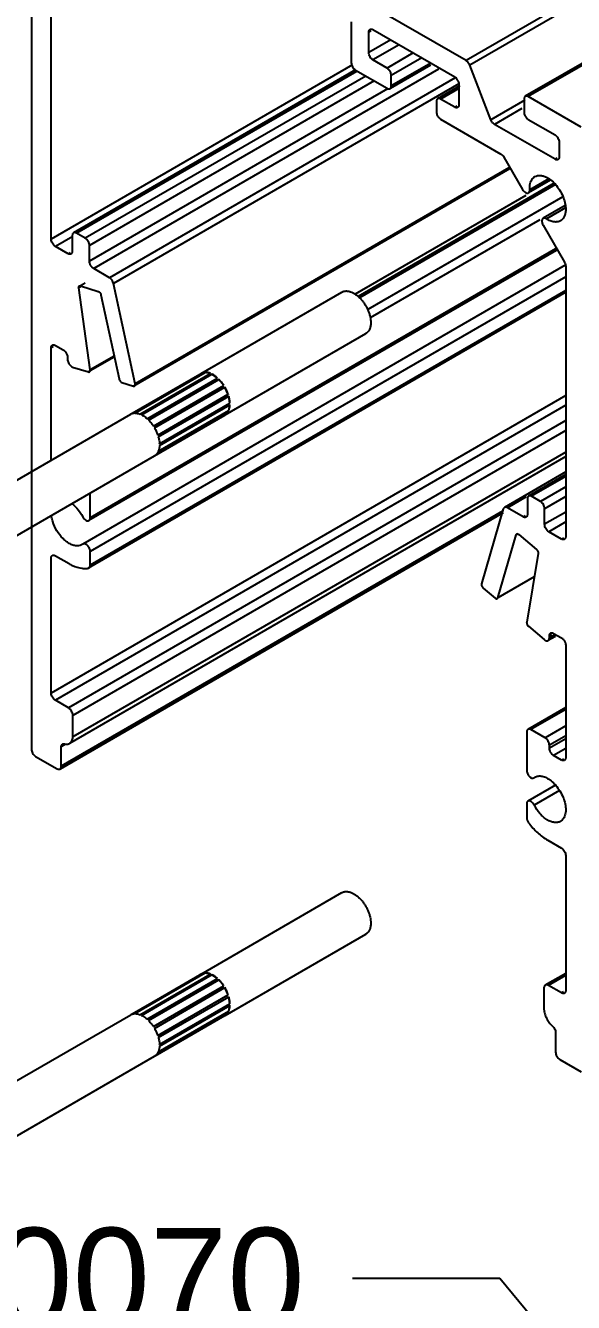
# Model space of a CAD drawing. Extents: x 0 to 12.5, y -13.7 to 0.
# Drawn here: x 5.945 to 7.321, y -8.799 to -5.598 of the extents above; entities that cross this region are included whole.
import ezdxf
from ezdxf import colors
from ezdxf.entities.mleader import LeaderData, LeaderLine
from ezdxf.math import Vec2, Vec3

# ---------------------------------------------------------------- set-up
doc = ezdxf.new("R2010")
doc.units = 0
doc.header["$LTSCALE"] = 0.5
doc.header["$MEASUREMENT"] = 0
for name, color, linetype in [('FAB DWG', 221, 'CONTINUOUS'), ('Hardware', 242, 'CONTINUOUS'), ('Housing', 150, 'CONTINUOUS')]:
    doc.layers.add(name, color=color, linetype=linetype)
doc.styles.add('LSAD_Standard', font='arial.ttf')

msp = doc.modelspace()

# ---------------------------------------------------------------- linework, layer by layer
at = {"layer": 'Hardware', "transparency": 16777216}
for p, q in [((6.3863, -6.47), (6.7398, -6.2659)), ((6.4463, -6.5739), (6.7998, -6.3698)), ((6.2131, -6.5705), (6.383, -6.4723)), ((6.3831, -6.4725), (6.2136, -6.5703)), ((6.2167, -6.5695), (6.3935, -6.4675)), ((6.2198, -6.5693), (6.3966, -6.4672)), ((6.3966, -6.4674), (6.2201, -6.5693)), ((6.2333, -6.572), (6.4101, -6.4699)), ((6.2368, -6.5736), (6.4136, -6.4715)), ((6.4136, -6.4717), (6.2368, -6.5737)), ((6.2509, -6.5834), (6.4277, -6.4814)), ((6.431, -6.4847), (6.2542, -6.5867)), ((6.2543, -6.5867), (6.4311, -6.4846)), ((6.3863, -6.47), (6.383, -6.4723)), ((6.383, -6.4723), (6.3831, -6.4725)), ((6.392, -6.4684), (6.3831, -6.4725)), ((6.3966, -6.4672), (6.3966, -6.4674)), ((6.4101, -6.4701), (6.3966, -6.4674)), ((6.4136, -6.4715), (6.4136, -6.4717)), ((6.4277, -6.4815), (6.4136, -6.4717)), ((6.4311, -6.4846), (6.431, -6.4847)), ((6.4433, -6.4999), (6.431, -6.4847)), ((6.2665, -6.6019), (6.4433, -6.4998)), ((6.2692, -6.6062), (6.446, -6.5041)), ((6.2774, -6.6242), (6.4542, -6.5222)), ((6.2775, -6.6242), (6.4543, -6.5221)), ((6.2789, -6.6288), (6.4557, -6.5267)), ((6.4542, -6.5222), (6.4459, -6.5041)), ((6.4543, -6.5221), (6.4542, -6.5222)), ((6.4585, -6.5444), (6.4556, -6.5267)), ((6.2789, -6.6648), (6.4557, -6.5628)), ((6.279, -6.6647), (6.4556, -6.5627)), ((6.2818, -6.6464), (6.4585, -6.5444)), ((6.2819, -6.6465), (6.4587, -6.5444)), ((6.2819, -6.6506), (6.4587, -6.5485)), ((6.4556, -6.5627), (6.4585, -6.5484)), ((6.4557, -6.5628), (6.4556, -6.5627)), ((6.4587, -6.5444), (6.4585, -6.5444)), ((5.6791, -6.8783), (6.2095, -6.5721)), ((6.2131, -6.5705), (6.2167, -6.5695)), ((6.2289, -6.5705), (6.2333, -6.572)), ((6.2692, -6.6762), (6.446, -6.5741)), ((6.271, -6.6749), (6.4459, -6.574)), ((6.2775, -6.6678), (6.4543, -6.5657)), ((6.4459, -6.574), (6.4538, -6.566)), ((6.446, -6.5741), (6.4459, -6.574)), ((6.446, -6.5741), (6.4463, -6.5739)), ((5.7391, -6.9822), (6.2695, -6.676)), ((6.3863, -7.9756), (6.7398, -7.7715)), ((6.4463, -8.0795), (6.7998, -7.8754)), ((6.2131, -8.0761), (6.383, -7.9779)), ((6.3831, -7.9781), (6.2136, -8.0759)), ((6.2167, -8.0751), (6.3935, -7.9731)), ((6.2198, -8.0749), (6.3966, -7.9728)), ((6.3966, -7.973), (6.2201, -8.0749)), ((6.2333, -8.0776), (6.4101, -7.9755)), ((6.2368, -8.0792), (6.4136, -7.9771)), ((6.4136, -7.9773), (6.2368, -8.0793)), ((6.2509, -8.089), (6.4277, -7.987)), ((6.431, -7.9903), (6.2542, -8.0923)), ((6.2543, -8.0923), (6.4311, -7.9902)), ((6.3863, -7.9756), (6.383, -7.9779)), ((6.383, -7.9779), (6.3831, -7.9781)), ((6.392, -7.974), (6.3831, -7.9781)), ((6.3966, -7.9728), (6.3966, -7.973)), ((6.4101, -7.9757), (6.3966, -7.973)), ((6.4136, -7.9771), (6.4136, -7.9773)), ((6.4277, -7.9871), (6.4136, -7.9773)), ((6.4311, -7.9902), (6.431, -7.9903)), ((6.4433, -8.0055), (6.431, -7.9903)), ((6.2665, -8.1075), (6.4433, -8.0054)), ((6.2692, -8.1118), (6.446, -8.0097)), ((6.2774, -8.1298), (6.4542, -8.0277)), ((6.2775, -8.1298), (6.4543, -8.0277)), ((6.2789, -8.1344), (6.4557, -8.0323)), ((6.4542, -8.0277), (6.4459, -8.0097)), ((6.4543, -8.0277), (6.4542, -8.0277)), ((6.4585, -8.05), (6.4556, -8.0323)), ((6.2818, -8.152), (6.4585, -8.05)), ((6.2819, -8.1521), (6.4587, -8.05)), ((6.2819, -8.1562), (6.4587, -8.0541)), ((6.4556, -8.0683), (6.4585, -8.054)), ((6.4587, -8.05), (6.4585, -8.05)), ((5.6791, -8.3839), (6.2095, -8.0777)), ((6.2131, -8.0761), (6.2167, -8.0751)), ((6.2289, -8.0761), (6.2333, -8.0776)), ((6.2692, -8.1818), (6.446, -8.0797)), ((6.271, -8.1805), (6.4459, -8.0796)), ((6.2775, -8.1734), (6.4543, -8.0713)), ((6.2789, -8.1704), (6.4557, -8.0684)), ((6.279, -8.1703), (6.4556, -8.0683)), ((6.4459, -8.0796), (6.4538, -8.0716)), ((6.446, -8.0797), (6.4459, -8.0796)), ((6.446, -8.0797), (6.4463, -8.0795)), ((6.4557, -8.0684), (6.4556, -8.0683)), ((5.7391, -8.4878), (6.2695, -8.1816))]:
    msp.add_line(p, q, dxfattribs=at)
for centre, radius, start, end in [((6.2196, -6.5896), 0.0202, 108.8453, 119.9747), ((6.2008, -6.639), 0.0748, 47.9648, 52.2996), ((6.1815, -6.6573), 0.1015, 33.1159, 36.6394), ((6.1885, -6.6549), 0.0942, 19.0095, 19.7312), ((6.2208, -6.6486), 0.0611, 2.0446, 2.9828), ((6.2593, -6.6585), 0.0203, 300.0366, 309.9956), ((6.2507, -6.6528), 0.0307, 336.8664, 338.2681), ((6.2196, -8.0952), 0.0202, 108.8453, 119.9747), ((6.2008, -8.1446), 0.0748, 47.9648, 52.2996), ((6.1815, -8.1629), 0.1015, 33.1159, 36.6394), ((6.1885, -8.1605), 0.0942, 19.0095, 19.7312), ((6.2208, -8.1542), 0.0611, 2.0446, 2.9828), ((6.2593, -8.1641), 0.0203, 300.0366, 309.9956), ((6.2507, -8.1584), 0.0307, 336.8664, 338.2681)]:
    msp.add_arc(centre, radius, start, end, dxfattribs=at)
for points, knots in [([(6.7398, -6.2659), (6.7406, -6.2655), (6.7421, -6.2647), (6.7446, -6.2638), (6.7472, -6.2633), (6.7499, -6.263), (6.7527, -6.2631), (6.7556, -6.2634), (6.7586, -6.2641), (6.7627, -6.2653), (6.768, -6.2677), (6.7742, -6.2715), (6.7803, -6.2763), (6.7862, -6.2819), (6.7918, -6.2884), (6.7969, -6.2955), (6.8014, -6.303), (6.8052, -6.3109), (6.8083, -6.3189), (6.8105, -6.3269), (6.8119, -6.3347), (6.8123, -6.3398), (6.8123, -6.3423)], [0, 0, 0, 0, 0.02133, 0.042888, 0.064891, 0.087534, 0.110981, 0.135365, 0.160785, 0.187308, 0.24374, 0.304681, 0.369761, 0.438351, 0.50963, 0.582646, 0.656369, 0.729738, 0.801707, 0.871292, 0.937623, 1, 1, 1, 1]), ([(6.8123, -6.3423), (6.8123, -6.3439), (6.8121, -6.3469), (6.8115, -6.3514), (6.8105, -6.3555), (6.8091, -6.3592), (6.8074, -6.3625), (6.8052, -6.3655), (6.8027, -6.3679), (6.8008, -6.3692), (6.7998, -6.3698)], [0, 0, 0, 0, 0.148585, 0.289507, 0.422721, 0.548641, 0.668, 0.781938, 0.891987, 1, 1, 1, 1]), ([(6.3935, -6.4675), (6.3922, -6.4677), (6.3903, -6.4681), (6.388, -6.4691), (6.3868, -6.4697), (6.3863, -6.47)], [0, 0, 0, 0, 0.505525, 0.753504, 1, 1, 1, 1]), ([(6.4101, -6.4699), (6.4089, -6.4695), (6.4066, -6.4686), (6.4032, -6.4678), (6.3999, -6.4673), (6.3977, -6.4672), (6.3966, -6.4672)], [0, 0, 0, 0, 0.268117, 0.52366, 0.767253, 1, 1, 1, 1]), ([(6.4277, -6.4814), (6.4265, -6.4804), (6.4243, -6.4784), (6.4208, -6.4758), (6.4172, -6.4735), (6.4148, -6.4722), (6.4136, -6.4715)], [0, 0, 0, 0, 0.263479, 0.518469, 0.764174, 1, 1, 1, 1]), ([(6.4433, -6.4998), (6.4415, -6.4971), (6.4377, -6.4918), (6.4333, -6.4869), (6.4311, -6.4846)], [0, 0, 0, 0, 0.507302, 1, 1, 1, 1]), ([(6.4543, -6.5221), (6.4532, -6.519), (6.4507, -6.5129), (6.4476, -6.507), (6.446, -6.5041)], [0, 0, 0, 0, 0.495617, 1, 1, 1, 1]), ([(6.4587, -6.5444), (6.4586, -6.543), (6.4584, -6.5401), (6.4576, -6.5341), (6.4566, -6.5297), (6.4557, -6.5267)], [0, 0, 0, 0, 0.237755, 0.484261, 1, 1, 1, 1]), ([(6.4557, -6.5628), (6.4566, -6.5606), (6.4577, -6.5572), (6.4584, -6.5524), (6.4586, -6.5498), (6.4587, -6.5485)], [0, 0, 0, 0, 0.475926, 0.731918, 1, 1, 1, 1]), ([(6.2198, -6.5693), (6.2213, -6.5692), (6.2244, -6.5694), (6.2274, -6.5701), (6.2289, -6.5705)], [0, 0, 0, 0, 0.484047, 1, 1, 1, 1]), ([(6.2368, -6.5736), (6.2385, -6.5745), (6.2418, -6.5764), (6.245, -6.5786), (6.2465, -6.5798)], [0, 0, 0, 0, 0.48643, 1, 1, 1, 1]), ([(6.2543, -6.5867), (6.2558, -6.5882), (6.2588, -6.5915), (6.2616, -6.595), (6.263, -6.5968)], [0, 0, 0, 0, 0.493981, 1, 1, 1, 1]), ([(6.4463, -6.5739), (6.4471, -6.5735), (6.4487, -6.5724), (6.4508, -6.5705), (6.4527, -6.5682), (6.4538, -6.5666), (6.4543, -6.5657)], [0, 0, 0, 0, 0.242431, 0.488008, 0.739683, 1, 1, 1, 1]), ([(6.2692, -6.6062), (6.2708, -6.6089), (6.2737, -6.6144), (6.276, -6.6202), (6.2771, -6.6231)], [0, 0, 0, 0, 0.503838, 1, 1, 1, 1]), ([(6.2789, -6.6288), (6.2797, -6.6316), (6.281, -6.6371), (6.2817, -6.6427), (6.2818, -6.6455)], [0, 0, 0, 0, 0.514673, 1, 1, 1, 1]), ([(6.2819, -6.6506), (6.2818, -6.6518), (6.2817, -6.6542), (6.281, -6.6588), (6.28, -6.6621), (6.2792, -6.6642)], [0, 0, 0, 0, 0.266998, 0.522659, 1, 1, 1, 1]), ([(6.2775, -6.6678), (6.2768, -6.669), (6.2753, -6.6712), (6.2734, -6.6731), (6.2724, -6.674)], [0, 0, 0, 0, 0.51051, 1, 1, 1, 1]), ([(6.7398, -7.7715), (6.7406, -7.7711), (6.7421, -7.7703), (6.7446, -7.7694), (6.7472, -7.7689), (6.7499, -7.7686), (6.7527, -7.7687), (6.7556, -7.769), (6.7586, -7.7697), (6.7627, -7.7709), (6.768, -7.7733), (6.7742, -7.7771), (6.7803, -7.7819), (6.7862, -7.7875), (6.7918, -7.794), (6.7969, -7.8011), (6.8014, -7.8086), (6.8052, -7.8165), (6.8083, -7.8245), (6.8105, -7.8325), (6.8119, -7.8403), (6.8123, -7.8454), (6.8123, -7.8479)], [0, 0, 0, 0, 0.02133, 0.042888, 0.064891, 0.087534, 0.110981, 0.135365, 0.160785, 0.187308, 0.24374, 0.304681, 0.369761, 0.438351, 0.50963, 0.582646, 0.656369, 0.729738, 0.801707, 0.871292, 0.937623, 1, 1, 1, 1]), ([(6.8123, -7.8479), (6.8123, -7.8495), (6.8121, -7.8525), (6.8115, -7.857), (6.8105, -7.8611), (6.8091, -7.8648), (6.8074, -7.8681), (6.8052, -7.8711), (6.8027, -7.8735), (6.8008, -7.8748), (6.7998, -7.8754)], [0, 0, 0, 0, 0.148585, 0.289507, 0.422721, 0.548641, 0.668, 0.781938, 0.891987, 1, 1, 1, 1]), ([(6.3935, -7.9731), (6.3922, -7.9733), (6.3903, -7.9737), (6.388, -7.9747), (6.3868, -7.9753), (6.3863, -7.9756)], [0, 0, 0, 0, 0.505525, 0.753504, 1, 1, 1, 1]), ([(6.4101, -7.9755), (6.4089, -7.9751), (6.4066, -7.9742), (6.4032, -7.9734), (6.3999, -7.9729), (6.3977, -7.9728), (6.3966, -7.9728)], [0, 0, 0, 0, 0.268117, 0.52366, 0.767253, 1, 1, 1, 1]), ([(6.4277, -7.987), (6.4265, -7.986), (6.4243, -7.984), (6.4208, -7.9814), (6.4172, -7.9791), (6.4148, -7.9777), (6.4136, -7.9771)], [0, 0, 0, 0, 0.263479, 0.518469, 0.764174, 1, 1, 1, 1]), ([(6.4433, -8.0054), (6.4415, -8.0027), (6.4377, -7.9974), (6.4333, -7.9925), (6.4311, -7.9902)], [0, 0, 0, 0, 0.507302, 1, 1, 1, 1]), ([(6.4543, -8.0277), (6.4532, -8.0246), (6.4507, -8.0185), (6.4476, -8.0126), (6.446, -8.0097)], [0, 0, 0, 0, 0.495617, 1, 1, 1, 1]), ([(6.4587, -8.05), (6.4586, -8.0486), (6.4584, -8.0457), (6.4576, -8.0397), (6.4566, -8.0353), (6.4557, -8.0323)], [0, 0, 0, 0, 0.237755, 0.484261, 1, 1, 1, 1]), ([(6.4557, -8.0684), (6.4566, -8.0662), (6.4577, -8.0628), (6.4584, -8.058), (6.4586, -8.0554), (6.4587, -8.0541)], [0, 0, 0, 0, 0.475926, 0.731918, 1, 1, 1, 1]), ([(6.2198, -8.0749), (6.2213, -8.0748), (6.2244, -8.075), (6.2274, -8.0757), (6.2289, -8.0761)], [0, 0, 0, 0, 0.484047, 1, 1, 1, 1]), ([(6.2368, -8.0792), (6.2385, -8.08), (6.2418, -8.082), (6.245, -8.0842), (6.2465, -8.0854)], [0, 0, 0, 0, 0.48643, 1, 1, 1, 1]), ([(6.2543, -8.0923), (6.2558, -8.0938), (6.2588, -8.0971), (6.2616, -8.1006), (6.263, -8.1024)], [0, 0, 0, 0, 0.493981, 1, 1, 1, 1]), ([(6.4463, -8.0795), (6.4471, -8.0791), (6.4487, -8.078), (6.4508, -8.0761), (6.4527, -8.0738), (6.4538, -8.0722), (6.4543, -8.0713)], [0, 0, 0, 0, 0.242431, 0.488008, 0.739683, 1, 1, 1, 1]), ([(6.2692, -8.1118), (6.2708, -8.1145), (6.2737, -8.12), (6.276, -8.1258), (6.2771, -8.1287)], [0, 0, 0, 0, 0.503838, 1, 1, 1, 1]), ([(6.2789, -8.1344), (6.2797, -8.1372), (6.281, -8.1427), (6.2817, -8.1483), (6.2818, -8.1511)], [0, 0, 0, 0, 0.514673, 1, 1, 1, 1]), ([(6.2819, -8.1562), (6.2818, -8.1574), (6.2817, -8.1598), (6.281, -8.1644), (6.28, -8.1677), (6.2792, -8.1698)], [0, 0, 0, 0, 0.266998, 0.522659, 1, 1, 1, 1]), ([(6.2775, -8.1734), (6.2768, -8.1746), (6.2753, -8.1768), (6.2734, -8.1787), (6.2724, -8.1796)], [0, 0, 0, 0, 0.51051, 1, 1, 1, 1])]:
    msp.add_open_spline(points, degree=3, knots=knots, dxfattribs=at)
at = {"layer": 'Housing', "linetype": 'Continuous', "lineweight": 25, "transparency": 16777216}
for p, q in [((8.834, -4.6565), (7.0515, -5.6856)), ((8.8361, -4.672), (7.0606, -5.6971)), ((8.8515, -4.8216), (7.2001, -5.775)), ((8.8519, -4.8264), (7.2076, -5.7758)), ((5.9603, -5.0679), (5.9603, -7.4114)), ((6.0098, -6.133), (6.0098, -5.4556)), ((7.0515, -5.6856), (6.6764, -5.4691)), ((6.7634, -5.5887), (6.7634, -5.6908)), ((6.8125, -5.611), (6.8072, -5.614)), ((6.8072, -5.6655), (6.8072, -5.614)), ((6.8624, -5.6336), (6.8072, -5.6655)), ((6.8178, -5.6079), (7.0229, -5.7263)), ((6.8836, -5.6459), (6.8178, -5.6838)), ((6.9189, -5.6663), (6.8532, -5.7043)), ((6.7664, -5.6961), (6.0098, -6.133)), ((6.8532, -5.7043), (6.8178, -5.6838)), ((6.9621, -5.697), (6.8607, -5.7556)), ((6.9401, -5.6785), (6.8638, -5.7226)), ((6.9628, -5.6916), (6.8638, -5.7488)), ((7.1137, -5.8339), (7.0606, -5.6971)), ((6.7738, -5.7089), (6.066, -6.1175)), ((6.776, -5.7127), (6.0735, -6.1183)), ((6.7999, -5.7241), (6.0954, -6.1309)), ((6.9821, -5.7071), (6.1166, -6.2068)), ((7.0242, -5.7286), (6.1562, -6.2297)), ((6.774, -5.7092), (6.8532, -5.7549)), ((6.8638, -5.7488), (6.8638, -5.7226)), ((6.8211, -5.7364), (6.106, -6.1493)), ((6.8541, -5.7565), (6.106, -6.1885)), ((7.0331, -5.7441), (6.1664, -6.2445)), ((7.0359, -5.7488), (6.98, -5.7811)), ((7.0335, -5.7553), (6.9875, -5.7818)), ((7.0335, -5.7447), (7.0335, -5.7961)), ((6.9769, -5.788), (6.9769, -5.8141)), ((7.0229, -5.8022), (6.9875, -5.7818)), ((7.1987, -5.7848), (7.1137, -5.8339)), ((7.197, -5.7819), (7.197, -5.8146)), ((7.3405, -5.8525), (7.2076, -5.7758)), ((7.0282, -5.7992), (7.0229, -5.8022)), ((7.1918, -5.8055), (7.1229, -5.8453)), ((6.9875, -5.8325), (7.1391, -5.92)), ((7.2748, -5.933), (7.1229, -5.8453)), ((7.2076, -5.8329), (7.2748, -5.8717)), ((7.2854, -5.8901), (7.2854, -5.9268)), ((7.1588, -5.9541), (6.2209, -6.4955)), ((7.1466, -5.9279), (7.1931, -6.0085)), ((7.2801, -5.9299), (7.2748, -5.933)), ((7.1602, -5.9566), (6.2168, -6.5013)), ((7.2637, -5.9851), (7.2081, -6.0171)), ((7.2591, -5.9817), (7.2112, -6.0094)), ((7.2727, -5.993), (6.7809, -6.2769)), ((7.2756, -5.9963), (6.7842, -6.2801)), ((7.2018, -6.0235), (6.7732, -6.271)), ((7.2946, -6.0267), (6.8045, -6.3097)), ((7.3004, -6.0488), (7.2449, -6.0808)), ((7.2996, -6.0413), (7.301, -6.049)), ((7.3011, -6.0544), (7.2532, -6.082)), ((7.237, -6.0845), (6.8111, -6.3304)), ((7.2449, -6.0982), (7.2985, -6.191)), ((6.0639, -6.1262), (6.0204, -6.1513)), ((6.0629, -6.1244), (6.0629, -6.1636)), ((6.0954, -6.1309), (6.0735, -6.1183)), ((6.0522, -6.1697), (6.0204, -6.1513)), ((6.0575, -6.1666), (6.0522, -6.1697)), ((7.2784, -6.1613), (6.1048, -6.8389)), ((6.106, -6.1885), (6.106, -6.1493)), ((7.2762, -6.1575), (6.1079, -6.832)), ((7.3001, -6.1987), (6.0893, -6.8978)), ((6.1562, -6.2297), (6.1166, -6.2068)), ((7.3016, -6.2015), (7.3016, -6.8788)), ((7.3016, -6.2274), (6.1079, -6.9166)), ((6.0844, -6.2522), (6.079, -6.2553)), ((6.1078, -6.4611), (6.079, -6.2553)), ((6.0949, -6.2436), (6.0833, -6.2503)), ((6.0833, -6.2503), (6.1278, -6.2641)), ((7.3016, -6.2662), (6.103, -6.9582)), ((7.3016, -6.2615), (6.1079, -6.9507)), ((6.1346, -6.2726), (6.1804, -6.4836)), ((6.2209, -6.4955), (6.1664, -6.2445)), ((6.0151, -6.4025), (6.0098, -6.4055)), ((6.0204, -6.3994), (6.0402, -6.4108)), ((6.0098, -6.6872), (6.0098, -6.4055)), ((6.0509, -6.4292), (6.0509, -6.4343)), ((6.1684, -6.4286), (6.1035, -6.4661)), ((6.168, -6.4264), (6.1078, -6.4611)), ((6.0638, -6.4538), (6.1035, -6.4661)), ((6.1871, -6.4921), (6.2168, -6.5013)), ((7.3016, -6.5251), (6.0098, -7.271)), ((7.3016, -6.5496), (6.0204, -7.2893)), ((7.3016, -6.5874), (6.0531, -7.3082)), ((7.3016, -6.6127), (6.0644, -7.327)), ((7.3016, -6.6784), (6.0561, -7.3975)), ((7.3016, -6.6668), (6.0644, -7.3811)), ((7.3016, -6.7169), (7.1477, -6.8057)), ((7.3016, -6.7234), (7.2086, -6.7772)), ((7.3016, -6.7285), (7.2161, -6.7779)), ((7.3016, -6.7538), (7.238, -6.7906)), ((6.1079, -6.832), (6.1079, -6.7693)), ((7.2026, -6.7791), (7.1552, -6.8065)), ((7.2055, -6.784), (7.2055, -6.8232)), ((7.238, -6.7906), (7.2161, -6.7779)), ((7.3016, -6.7783), (7.2486, -6.8089)), ((7.1428, -6.8153), (6.0353, -7.4547)), ((7.145, -6.8095), (7.0905, -6.9975)), ((7.1948, -6.8294), (7.1552, -6.8065)), ((7.2486, -6.8481), (7.2486, -6.8089)), ((7.3016, -6.8175), (7.2486, -6.8481)), ((7.145, -6.8191), (6.0322, -7.4616)), ((7.2001, -6.8263), (7.1948, -6.8294)), ((7.3016, -6.842), (7.2592, -6.8665)), ((7.131, -7.0325), (7.1769, -6.8743)), ((7.1822, -6.8713), (7.1769, -6.8743)), ((7.1836, -6.8737), (7.2282, -6.9113)), ((7.291, -6.8849), (7.2592, -6.8665)), ((7.2963, -6.8818), (7.291, -6.8849)), ((6.0098, -7.271), (6.0098, -6.9328)), ((6.0204, -6.9267), (6.0551, -6.9467)), ((6.1079, -6.9507), (6.1079, -6.9166)), ((7.2325, -6.9213), (7.2036, -7.0937)), ((7.0947, -7.0081), (7.1243, -7.0332)), ((7.2227, -6.9795), (7.131, -7.0325)), ((7.2079, -7.1037), (7.2476, -7.1372)), ((7.2756, -7.1291), (7.2575, -7.1396)), ((7.2659, -7.1246), (7.2606, -7.1276)), ((7.2734, -7.1253), (7.2606, -7.1327)), ((7.2606, -7.1327), (7.2606, -7.1276)), ((7.2712, -7.1215), (7.291, -7.133)), ((7.3016, -7.1513), (7.3016, -7.433)), ((6.0531, -7.3082), (6.0204, -7.2893)), ((6.0644, -7.3811), (6.0644, -7.327)), ((7.3016, -7.3073), (7.2067, -7.3621)), ((7.3016, -7.3123), (7.2142, -7.3628)), ((7.25, -7.3835), (7.2142, -7.3628)), ((7.3016, -7.3537), (7.25, -7.3835)), ((7.2036, -7.369), (7.2036, -7.4646)), ((7.3016, -7.3782), (7.2606, -7.4019)), ((7.3016, -7.3856), (7.2606, -7.4093)), ((6.0443, -7.4007), (6.0353, -7.4059)), ((6.0353, -7.4547), (6.0353, -7.4059)), ((7.2606, -7.4093), (7.2606, -7.4019)), ((7.3016, -7.4101), (7.2712, -7.4277)), ((5.9709, -7.4298), (6.0247, -7.4608)), ((7.291, -7.4392), (7.2712, -7.4277)), ((7.2963, -7.4361), (7.291, -7.4392)), ((7.2763, -7.5021), (7.2067, -7.5423)), ((7.2858, -7.5151), (7.2222, -7.5519)), ((7.2036, -7.5492), (7.2036, -7.5833)), ((7.2564, -7.6402), (7.291, -7.6603)), ((7.3016, -7.6786), (7.3016, -8.0168)), ((7.3016, -7.9739), (7.2504, -8.0035)), ((7.3016, -7.979), (7.2583, -8.004)), ((7.247, -8.0097), (7.247, -8.0639)), ((7.291, -8.0229), (7.2583, -8.004)), ((7.2963, -8.0198), (7.291, -8.0229)), ((7.2762, -8.1223), (7.2762, -8.1711)), ((7.2868, -8.1895), (7.3405, -8.2205))]:
    msp.add_line(p, q, dxfattribs=at)
msp.add_arc((7.0084, -5.7469), 0.0253, 21.1865, 38.8138, dxfattribs=at)
for points, knots in [([(6.8072, -5.614), (6.8072, -5.6133), (6.8073, -5.6118), (6.8079, -5.6099), (6.8089, -5.6082), (6.8098, -5.6075), (6.8103, -5.6072)], [0, 0, 0, 0, 0.288116, 0.548222, 0.782233, 1, 1, 1, 1]), ([(6.8103, -5.6072), (6.8108, -5.6069), (6.8119, -5.6065), (6.8138, -5.6064), (6.8158, -5.6069), (6.8171, -5.6075), (6.8178, -5.6079)], [0, 0, 0, 0, 0.217768, 0.45178, 0.711885, 1, 1, 1, 1]), ([(6.8178, -5.6838), (6.8163, -5.683), (6.8135, -5.6806), (6.8101, -5.676), (6.8079, -5.6709), (6.8072, -5.6672), (6.8072, -5.6655)], [0, 0, 0, 0, 0.237019, 0.499999, 0.762979, 1, 1, 1, 1]), ([(6.7634, -5.6908), (6.7634, -5.6925), (6.764, -5.6962), (6.7663, -5.7014), (6.7696, -5.7059), (6.7725, -5.7083), (6.774, -5.7092)], [0, 0, 0, 0, 0.237021, 0.500001, 0.762981, 1, 1, 1, 1]), ([(7.0606, -5.6971), (7.0597, -5.6947), (7.0572, -5.6903), (7.0535, -5.6868), (7.0515, -5.6856)], [0, 0, 0, 0, 0.52278, 1, 1, 1, 1]), ([(6.8585, -5.709), (6.8581, -5.7085), (6.8565, -5.7067), (6.8547, -5.7051), (6.8532, -5.7043)], [0, 0, 0, 0, 0.266923, 1, 1, 1, 1]), ([(6.8638, -5.7226), (6.8638, -5.7215), (6.8635, -5.7191), (6.862, -5.7144), (6.8601, -5.711), (6.8585, -5.709)], [0, 0, 0, 0, 0.227663, 0.478233, 1, 1, 1, 1]), ([(7.0229, -5.7263), (7.0233, -5.7266), (7.0253, -5.7279), (7.027, -5.7296), (7.0282, -5.731)], [0, 0, 0, 0, 0.231066, 1, 1, 1, 1]), ([(6.8532, -5.7549), (6.8538, -5.7553), (6.8551, -5.7559), (6.8571, -5.7564), (6.859, -5.7563), (6.8602, -5.7559), (6.8607, -5.7556)], [0, 0, 0, 0, 0.288115, 0.54822, 0.782232, 1, 1, 1, 1]), ([(6.8607, -5.7556), (6.8612, -5.7553), (6.8621, -5.7546), (6.8631, -5.7529), (6.8636, -5.751), (6.8638, -5.7495), (6.8638, -5.7488)], [0, 0, 0, 0, 0.217767, 0.451778, 0.711884, 1, 1, 1, 1]), ([(7.0321, -5.7377), (7.0323, -5.7383), (7.0331, -5.7406), (7.0335, -5.7429), (7.0335, -5.7447)], [0, 0, 0, 0, 0.266922, 1, 1, 1, 1]), ([(6.98, -5.7811), (6.9795, -5.7814), (6.9786, -5.7822), (6.9776, -5.7838), (6.977, -5.7858), (6.9769, -5.7872), (6.9769, -5.788)], [0, 0, 0, 0, 0.217767, 0.451778, 0.711884, 1, 1, 1, 1]), ([(6.9875, -5.7818), (6.9869, -5.7815), (6.9856, -5.7808), (6.9835, -5.7803), (6.9816, -5.7804), (6.9805, -5.7808), (6.98, -5.7811)], [0, 0, 0, 0, 0.288115, 0.54822, 0.782232, 1, 1, 1, 1]), ([(7.2001, -5.775), (7.1996, -5.7753), (7.1986, -5.7761), (7.1977, -5.7777), (7.1971, -5.7797), (7.197, -5.7812), (7.197, -5.7819)], [0, 0, 0, 0, 0.217767, 0.451778, 0.711884, 1, 1, 1, 1]), ([(7.2076, -5.7758), (7.2069, -5.7754), (7.2056, -5.7748), (7.2036, -5.7743), (7.2017, -5.7743), (7.2006, -5.7748), (7.2001, -5.775)], [0, 0, 0, 0, 0.288115, 0.54822, 0.782232, 1, 1, 1, 1]), ([(6.9769, -5.8141), (6.9769, -5.8152), (6.9772, -5.8176), (6.9786, -5.8224), (6.9806, -5.8257), (6.9822, -5.8278)], [0, 0, 0, 0, 0.227663, 0.478233, 1, 1, 1, 1]), ([(7.0304, -5.803), (7.0299, -5.8033), (7.0287, -5.8037), (7.0268, -5.8037), (7.0248, -5.8032), (7.0235, -5.8026), (7.0229, -5.8022)], [0, 0, 0, 0, 0.217768, 0.45178, 0.711885, 1, 1, 1, 1]), ([(7.0335, -5.7961), (7.0335, -5.7969), (7.0334, -5.7983), (7.0328, -5.8003), (7.0318, -5.8019), (7.0309, -5.8027), (7.0304, -5.803)], [0, 0, 0, 0, 0.288116, 0.548222, 0.782233, 1, 1, 1, 1]), ([(7.197, -5.8146), (7.197, -5.8151), (7.1971, -5.8175), (7.1977, -5.8198), (7.1984, -5.8215)], [0, 0, 0, 0, 0.231066, 1, 1, 1, 1]), ([(7.1984, -5.8215), (7.1993, -5.8239), (7.2013, -5.8273), (7.2047, -5.8309), (7.2066, -5.8324), (7.2076, -5.8329)], [0, 0, 0, 0, 0.521768, 0.772338, 1, 1, 1, 1]), ([(6.9822, -5.8278), (6.9826, -5.8282), (6.9842, -5.83), (6.986, -5.8316), (6.9875, -5.8325)], [0, 0, 0, 0, 0.266923, 1, 1, 1, 1]), ([(7.1229, -5.8453), (7.1209, -5.8441), (7.1172, -5.8406), (7.1146, -5.8363), (7.1137, -5.8339)], [0, 0, 0, 0, 0.47722, 1, 1, 1, 1]), ([(7.2748, -5.8717), (7.2763, -5.8726), (7.2791, -5.875), (7.2824, -5.8795), (7.2847, -5.8847), (7.2854, -5.8884), (7.2854, -5.8901)], [0, 0, 0, 0, 0.237019, 0.499999, 0.762979, 1, 1, 1, 1]), ([(7.1391, -5.92), (7.1406, -5.9208), (7.1435, -5.9232), (7.1456, -5.9262), (7.1466, -5.9279)], [0, 0, 0, 0, 0.474433, 1, 1, 1, 1]), ([(7.2823, -5.9337), (7.2818, -5.934), (7.2806, -5.9344), (7.2787, -5.9344), (7.2767, -5.934), (7.2754, -5.9333), (7.2748, -5.933)], [0, 0, 0, 0, 0.217768, 0.45178, 0.711885, 1, 1, 1, 1]), ([(7.2854, -5.9268), (7.2854, -5.9276), (7.2852, -5.929), (7.2847, -5.931), (7.2837, -5.9326), (7.2827, -5.9334), (7.2823, -5.9337)], [0, 0, 0, 0, 0.288116, 0.548222, 0.782233, 1, 1, 1, 1]), ([(7.2112, -6.0094), (7.2111, -6.0066), (7.2111, -6.0012), (7.2126, -5.9915), (7.2156, -5.9848), (7.2184, -5.9814)], [0, 0, 0, 0, 0.284597, 0.546241, 1, 1, 1, 1]), ([(7.2184, -5.9814), (7.2188, -5.9809), (7.2206, -5.9789), (7.2227, -5.9773), (7.2244, -5.9763)], [0, 0, 0, 0, 0.255003, 1, 1, 1, 1]), ([(7.2244, -5.9763), (7.2264, -5.9752), (7.2311, -5.9734), (7.2389, -5.9731), (7.2472, -5.975), (7.2526, -5.9774), (7.2553, -5.9789)], [0, 0, 0, 0, 0.219084, 0.452828, 0.711591, 1, 1, 1, 1]), ([(7.2553, -5.9789), (7.256, -5.9793), (7.2589, -5.981), (7.2617, -5.9829), (7.2638, -5.9845)], [0, 0, 0, 0, 0.241848, 1, 1, 1, 1]), ([(7.2638, -5.9845), (7.2681, -5.9878), (7.2763, -5.9956), (7.2865, -6.0094), (7.2946, -6.0248), (7.2983, -6.0358), (7.2996, -6.0413)], [0, 0, 0, 0, 0.239089, 0.493827, 0.751779, 1, 1, 1, 1]), ([(7.1931, -6.0085), (7.1941, -6.0102), (7.1963, -6.0131), (7.1997, -6.016), (7.2026, -6.0174), (7.2046, -6.0179), (7.2065, -6.0178), (7.2076, -6.0174), (7.2081, -6.0171)], [0, 0, 0, 0, 0.306108, 0.582927, 0.703761, 0.811843, 0.909182, 1, 1, 1, 1]), ([(7.2081, -6.0171), (7.2087, -6.0168), (7.2097, -6.016), (7.2107, -6.0141), (7.2112, -6.0119), (7.2113, -6.0102), (7.2112, -6.0094)], [0, 0, 0, 0, 0.213864, 0.445863, 0.707574, 1, 1, 1, 1]), ([(7.301, -6.049), (7.3011, -6.0499), (7.3015, -6.0532), (7.3017, -6.0566), (7.3016, -6.0591)], [0, 0, 0, 0, 0.258122, 1, 1, 1, 1]), ([(7.2449, -6.0808), (7.2442, -6.0812), (7.243, -6.0825), (7.2419, -6.0851), (7.2417, -6.0882), (7.242, -6.0904), (7.2423, -6.0916)], [0, 0, 0, 0, 0.202572, 0.430629, 0.696522, 1, 1, 1, 1]), ([(7.2532, -6.082), (7.2525, -6.0816), (7.251, -6.0808), (7.2488, -6.0801), (7.2467, -6.0801), (7.2455, -6.0805), (7.2449, -6.0808)], [0, 0, 0, 0, 0.292425, 0.554136, 0.786136, 1, 1, 1, 1]), ([(7.2884, -6.0872), (7.2861, -6.0885), (7.2807, -6.0904), (7.2718, -6.0902), (7.2623, -6.0874), (7.2562, -6.0841), (7.2532, -6.082)], [0, 0, 0, 0, 0.21391, 0.445486, 0.706574, 1, 1, 1, 1]), ([(7.3016, -6.0591), (7.3015, -6.0622), (7.301, -6.0681), (7.2984, -6.0762), (7.2942, -6.0828), (7.2904, -6.086), (7.2884, -6.0872)], [0, 0, 0, 0, 0.28841, 0.547173, 0.780916, 1, 1, 1, 1]), ([(7.2423, -6.0916), (7.2424, -6.0922), (7.243, -6.0944), (7.244, -6.0966), (7.2449, -6.0982)], [0, 0, 0, 0, 0.242624, 1, 1, 1, 1]), ([(6.0204, -6.1513), (6.0189, -6.1505), (6.0161, -6.1481), (6.0127, -6.1435), (6.0105, -6.1384), (6.0098, -6.1347), (6.0098, -6.133)], [0, 0, 0, 0, 0.237019, 0.499999, 0.762979, 1, 1, 1, 1]), ([(6.066, -6.1175), (6.0655, -6.1178), (6.0645, -6.1186), (6.0636, -6.1202), (6.063, -6.1222), (6.0629, -6.1236), (6.0629, -6.1244)], [0, 0, 0, 0, 0.217767, 0.451778, 0.711884, 1, 1, 1, 1]), ([(6.0735, -6.1183), (6.0728, -6.1179), (6.0715, -6.1173), (6.0695, -6.1168), (6.0676, -6.1168), (6.0665, -6.1172), (6.066, -6.1175)], [0, 0, 0, 0, 0.288115, 0.54822, 0.782232, 1, 1, 1, 1]), ([(6.106, -6.1493), (6.106, -6.1475), (6.1053, -6.1439), (6.1031, -6.1387), (6.0997, -6.1342), (6.0969, -6.1318), (6.0954, -6.1309)], [0, 0, 0, 0, 0.237021, 0.500001, 0.762981, 1, 1, 1, 1]), ([(6.0597, -6.1704), (6.0592, -6.1707), (6.0581, -6.1711), (6.0562, -6.1712), (6.0542, -6.1707), (6.0529, -6.1701), (6.0522, -6.1697)], [0, 0, 0, 0, 0.217768, 0.45178, 0.711885, 1, 1, 1, 1]), ([(6.0629, -6.1636), (6.0629, -6.1643), (6.0627, -6.1658), (6.0621, -6.1678), (6.0612, -6.1694), (6.0602, -6.1702), (6.0597, -6.1704)], [0, 0, 0, 0, 0.288116, 0.548222, 0.782233, 1, 1, 1, 1]), ([(6.1074, -6.1954), (6.1072, -6.1948), (6.1064, -6.1926), (6.106, -6.1902), (6.106, -6.1885)], [0, 0, 0, 0, 0.266922, 1, 1, 1, 1]), ([(6.1166, -6.2068), (6.1156, -6.2063), (6.1137, -6.2048), (6.1103, -6.2012), (6.1083, -6.1978), (6.1074, -6.1954)], [0, 0, 0, 0, 0.227662, 0.478232, 1, 1, 1, 1]), ([(7.2985, -6.191), (7.2995, -6.1927), (7.301, -6.1961), (7.3016, -6.1997), (7.3016, -6.2015)], [0, 0, 0, 0, 0.525566, 1, 1, 1, 1]), ([(6.1664, -6.2445), (6.1661, -6.243), (6.1651, -6.24), (6.1628, -6.2358), (6.1598, -6.2323), (6.1574, -6.2304), (6.1562, -6.2297)], [0, 0, 0, 0, 0.252101, 0.514692, 0.76947, 1, 1, 1, 1]), ([(6.079, -6.2553), (6.0789, -6.2545), (6.0788, -6.253), (6.0795, -6.2513), (6.0805, -6.2504), (6.0816, -6.25), (6.0826, -6.2501), (6.0833, -6.2503)], [0, 0, 0, 0, 0.299804, 0.543142, 0.651754, 0.760225, 1, 1, 1, 1]), ([(6.1278, -6.2641), (6.1286, -6.2644), (6.1302, -6.2653), (6.1321, -6.2672), (6.1337, -6.2697), (6.1344, -6.2716), (6.1346, -6.2726)], [0, 0, 0, 0, 0.216168, 0.469218, 0.739102, 1, 1, 1, 1]), ([(6.0098, -6.4055), (6.0098, -6.4048), (6.0099, -6.4033), (6.0105, -6.4013), (6.0115, -6.3997), (6.0124, -6.3989), (6.0129, -6.3986)], [0, 0, 0, 0, 0.288116, 0.548222, 0.782233, 1, 1, 1, 1]), ([(6.0129, -6.3986), (6.0134, -6.3984), (6.0146, -6.3979), (6.0164, -6.3979), (6.0185, -6.3984), (6.0198, -6.399), (6.0204, -6.3994)], [0, 0, 0, 0, 0.217768, 0.45178, 0.711885, 1, 1, 1, 1]), ([(6.0402, -6.4108), (6.0412, -6.4114), (6.0431, -6.4128), (6.0465, -6.4165), (6.0485, -6.4198), (6.0494, -6.4223)], [0, 0, 0, 0, 0.227662, 0.478232, 1, 1, 1, 1]), ([(6.0494, -6.4223), (6.0497, -6.4229), (6.0504, -6.4251), (6.0509, -6.4275), (6.0509, -6.4292)], [0, 0, 0, 0, 0.266922, 1, 1, 1, 1]), ([(6.0509, -6.4343), (6.0509, -6.4358), (6.0513, -6.4389), (6.053, -6.4434), (6.0557, -6.4476), (6.0579, -6.45), (6.0591, -6.451)], [0, 0, 0, 0, 0.231532, 0.487913, 0.750314, 1, 1, 1, 1]), ([(6.0591, -6.451), (6.0595, -6.4514), (6.0609, -6.4525), (6.0626, -6.4534), (6.0638, -6.4538)], [0, 0, 0, 0, 0.271649, 1, 1, 1, 1]), ([(6.1035, -6.4661), (6.1042, -6.4663), (6.1052, -6.4664), (6.1063, -6.4659), (6.1073, -6.4651), (6.108, -6.4634), (6.108, -6.4619), (6.1078, -6.4611)], [0, 0, 0, 0, 0.239775, 0.348246, 0.456858, 0.700196, 1, 1, 1, 1]), ([(6.1804, -6.4836), (6.1806, -6.4846), (6.1813, -6.4864), (6.1828, -6.4889), (6.1848, -6.4909), (6.1863, -6.4918), (6.1871, -6.4921)], [0, 0, 0, 0, 0.260898, 0.530782, 0.783832, 1, 1, 1, 1]), ([(6.2168, -6.5013), (6.2174, -6.5015), (6.2185, -6.5016), (6.2197, -6.501), (6.2207, -6.5), (6.2213, -6.4981), (6.2211, -6.4964), (6.2209, -6.4955)], [0, 0, 0, 0, 0.23297, 0.338738, 0.446299, 0.693367, 1, 1, 1, 1]), ([(7.2086, -6.7772), (7.2081, -6.7775), (7.2071, -6.7782), (7.2062, -6.7799), (7.2056, -6.7818), (7.2055, -6.7833), (7.2055, -6.784)], [0, 0, 0, 0, 0.217767, 0.451778, 0.711884, 1, 1, 1, 1]), ([(7.2161, -6.7779), (7.2154, -6.7775), (7.2141, -6.7769), (7.2121, -6.7764), (7.2102, -6.7765), (7.2091, -6.7769), (7.2086, -6.7772)], [0, 0, 0, 0, 0.288115, 0.54822, 0.782232, 1, 1, 1, 1]), ([(6.0617, -6.796), (6.0631, -6.797), (6.0677, -6.8007), (6.078, -6.811), (6.0852, -6.8216), (6.0893, -6.8293)], [0.488388, 0.488388, 0.488388, 0.488388, 0.5507571, 0.6951495, 1, 1, 1, 1]), ([(7.1477, -6.8057), (7.1471, -6.8061), (7.1459, -6.8072), (7.1452, -6.8087), (7.145, -6.8095)], [0, 0, 0, 0, 0.474642, 1, 1, 1, 1]), ([(7.1552, -6.8065), (7.1546, -6.8061), (7.1533, -6.8055), (7.1512, -6.805), (7.1493, -6.805), (7.1482, -6.8055), (7.1477, -6.8057)], [0, 0, 0, 0, 0.288902, 0.548902, 0.782285, 1, 1, 1, 1]), ([(7.2486, -6.8089), (7.2486, -6.8072), (7.2479, -6.8035), (7.2457, -6.7984), (7.2423, -6.7938), (7.2395, -6.7914), (7.238, -6.7906)], [0, 0, 0, 0, 0.237021, 0.500001, 0.762981, 1, 1, 1, 1]), ([(6.0893, -6.8978), (6.0873, -6.8993), (6.0827, -6.9016), (6.0747, -6.9026), (6.066, -6.9012), (6.057, -6.8975), (6.048, -6.8917), (6.0361, -6.8812), (6.0234, -6.8647), (6.0146, -6.8456), (6.0112, -6.8322), (6.0105, -6.827), (6.0103, -6.8256)], [0, 0, 0, 0, 0.0452498, 0.092844, 0.1453993, 0.2043584, 0.2698407, 0.3410455, 0.4941291, 0.64867, 0.7215688, 0.7461879, 0.7461879, 0.7461879, 0.7461879]), ([(6.0893, -6.8293), (6.0902, -6.8311), (6.0924, -6.8343), (6.0959, -6.8375), (6.0989, -6.8391), (6.1011, -6.8396), (6.1031, -6.8396), (6.1043, -6.8392), (6.1048, -6.8389)], [0, 0, 0, 0, 0.304909, 0.583208, 0.704765, 0.813127, 0.910064, 1, 1, 1, 1]), ([(6.1048, -6.8389), (6.1053, -6.8386), (6.1062, -6.8378), (6.1072, -6.8362), (6.1078, -6.8342), (6.1079, -6.8328), (6.1079, -6.832)], [0, 0, 0, 0, 0.217768, 0.451501, 0.711564, 1, 1, 1, 1]), ([(7.2023, -6.8301), (7.2019, -6.8304), (7.2007, -6.8308), (7.1988, -6.8308), (7.1968, -6.8304), (7.1955, -6.8297), (7.1948, -6.8294)], [0, 0, 0, 0, 0.217768, 0.45178, 0.711885, 1, 1, 1, 1]), ([(7.2055, -6.8232), (7.2055, -6.824), (7.2053, -6.8254), (7.2047, -6.8274), (7.2038, -6.829), (7.2028, -6.8298), (7.2023, -6.8301)], [0, 0, 0, 0, 0.288116, 0.548222, 0.782233, 1, 1, 1, 1]), ([(7.2592, -6.8665), (7.2577, -6.8656), (7.2548, -6.8632), (7.2515, -6.8587), (7.2492, -6.8535), (7.2486, -6.8499), (7.2486, -6.8481)], [0, 0, 0, 0, 0.237019, 0.499999, 0.762979, 1, 1, 1, 1]), ([(7.1769, -6.8743), (7.1771, -6.8737), (7.1775, -6.8729), (7.1786, -6.8722), (7.1798, -6.8719), (7.1817, -6.8723), (7.183, -6.8731), (7.1836, -6.8737)], [0, 0, 0, 0, 0.231208, 0.337998, 0.447018, 0.695214, 1, 1, 1, 1]), ([(7.3016, -6.8788), (7.3016, -6.8795), (7.3015, -6.881), (7.3009, -6.8829), (7.2999, -6.8846), (7.299, -6.8853), (7.2985, -6.8856)], [0, 0, 0, 0, 0.288116, 0.548222, 0.782233, 1, 1, 1, 1]), ([(6.1079, -6.9166), (6.1079, -6.9153), (6.1075, -6.9125), (6.1061, -6.9084), (6.1039, -6.9045), (6.1012, -6.9011), (6.0981, -6.8985), (6.0949, -6.8969), (6.0918, -6.8966), (6.09, -6.8973), (6.0893, -6.8978)], [0, 0, 0, 0, 0.13008, 0.273866, 0.422634, 0.567673, 0.700807, 0.816263, 0.913662, 1, 1, 1, 1]), ([(7.2282, -6.9113), (7.2289, -6.9119), (7.2302, -6.9134), (7.2317, -6.9159), (7.2325, -6.9186), (7.2326, -6.9204), (7.2325, -6.9213)], [0, 0, 0, 0, 0.256078, 0.524488, 0.779527, 1, 1, 1, 1]), ([(7.2985, -6.8856), (7.298, -6.8859), (7.2969, -6.8863), (7.295, -6.8864), (7.293, -6.8859), (7.2917, -6.8853), (7.291, -6.8849)], [0, 0, 0, 0, 0.217768, 0.45178, 0.711885, 1, 1, 1, 1]), ([(6.0098, -6.9328), (6.0098, -6.9321), (6.0099, -6.9306), (6.0105, -6.9286), (6.0115, -6.927), (6.0124, -6.9262), (6.0129, -6.9259)], [0, 0, 0, 0, 0.288116, 0.548222, 0.782233, 1, 1, 1, 1]), ([(6.0129, -6.9259), (6.0134, -6.9257), (6.0146, -6.9252), (6.0164, -6.9252), (6.0185, -6.9257), (6.0198, -6.9263), (6.0204, -6.9267)], [0, 0, 0, 0, 0.217768, 0.45178, 0.711885, 1, 1, 1, 1]), ([(6.0551, -6.9467), (6.0578, -6.9483), (6.0681, -6.9537), (6.0795, -6.9574), (6.088, -6.9584)], [0, 0, 0, 0, 0.270667, 1, 1, 1, 1]), ([(6.088, -6.9584), (6.0893, -6.9586), (6.0943, -6.959), (6.0993, -6.9588), (6.103, -6.9582)], [0, 0, 0, 0, 0.259384, 1, 1, 1, 1]), ([(6.103, -6.9582), (6.1037, -6.9581), (6.1051, -6.9576), (6.1067, -6.9559), (6.1077, -6.9535), (6.1079, -6.9517), (6.1079, -6.9507)], [0, 0, 0, 0, 0.223803, 0.451362, 0.706295, 1, 1, 1, 1]), ([(7.0905, -6.9975), (7.0903, -6.9984), (7.0902, -7.0003), (7.091, -7.0031), (7.0925, -7.0059), (7.0939, -7.0075), (7.0947, -7.0081)], [0, 0, 0, 0, 0.213348, 0.467337, 0.739437, 1, 1, 1, 1]), ([(7.1243, -7.0332), (7.125, -7.0337), (7.1263, -7.0345), (7.1281, -7.0349), (7.1294, -7.0346), (7.1304, -7.0339), (7.1309, -7.0331), (7.131, -7.0325)], [0, 0, 0, 0, 0.304786, 0.552982, 0.662002, 0.768792, 1, 1, 1, 1]), ([(7.2036, -7.0937), (7.2035, -7.0945), (7.2035, -7.0963), (7.2044, -7.099), (7.2058, -7.1016), (7.2072, -7.103), (7.2079, -7.1037)], [0, 0, 0, 0, 0.220473, 0.475512, 0.743922, 1, 1, 1, 1]), ([(7.2476, -7.1372), (7.2484, -7.1379), (7.2501, -7.139), (7.2527, -7.1402), (7.2553, -7.1404), (7.2568, -7.14), (7.2575, -7.1396)], [0, 0, 0, 0, 0.300058, 0.565197, 0.794155, 1, 1, 1, 1]), ([(7.2575, -7.1396), (7.258, -7.1393), (7.2589, -7.1385), (7.2599, -7.1369), (7.2605, -7.1349), (7.2606, -7.1335), (7.2606, -7.1327)], [0, 0, 0, 0, 0.217723, 0.451231, 0.711253, 1, 1, 1, 1]), ([(7.2606, -7.1276), (7.2606, -7.1269), (7.2607, -7.1254), (7.2613, -7.1234), (7.2623, -7.1218), (7.2632, -7.121), (7.2637, -7.1208)], [0, 0, 0, 0, 0.288116, 0.548222, 0.782233, 1, 1, 1, 1]), ([(7.2637, -7.1208), (7.2642, -7.1205), (7.2653, -7.1201), (7.2672, -7.12), (7.2692, -7.1205), (7.2705, -7.1211), (7.2712, -7.1215)], [0, 0, 0, 0, 0.217768, 0.45178, 0.711885, 1, 1, 1, 1]), ([(7.291, -7.133), (7.292, -7.1335), (7.2939, -7.135), (7.2973, -7.1386), (7.2993, -7.142), (7.3002, -7.1444)], [0, 0, 0, 0, 0.227662, 0.478232, 1, 1, 1, 1]), ([(7.3002, -7.1444), (7.3004, -7.145), (7.3012, -7.1472), (7.3016, -7.1496), (7.3016, -7.1513)], [0, 0, 0, 0, 0.266922, 1, 1, 1, 1]), ([(6.0204, -7.2893), (6.0189, -7.2885), (6.0161, -7.2861), (6.0127, -7.2815), (6.0105, -7.2764), (6.0098, -7.2727), (6.0098, -7.271)], [0, 0, 0, 0, 0.237018, 0.499998, 0.762978, 1, 1, 1, 1]), ([(6.0644, -7.327), (6.0643, -7.3252), (6.0634, -7.3215), (6.0609, -7.3162), (6.0575, -7.3116), (6.0546, -7.3092), (6.0531, -7.3082)], [0, 0, 0, 0, 0.242147, 0.503707, 0.763272, 1, 1, 1, 1]), ([(7.2067, -7.3621), (7.2062, -7.3624), (7.2052, -7.3632), (7.2043, -7.3648), (7.2037, -7.3668), (7.2036, -7.3682), (7.2036, -7.369)], [0, 0, 0, 0, 0.217767, 0.451778, 0.711884, 1, 1, 1, 1]), ([(7.2142, -7.3628), (7.2135, -7.3625), (7.2122, -7.3618), (7.2102, -7.3614), (7.2083, -7.3614), (7.2072, -7.3618), (7.2067, -7.3621)], [0, 0, 0, 0, 0.288115, 0.54822, 0.782232, 1, 1, 1, 1]), ([(6.0561, -7.3975), (6.0573, -7.3968), (6.0596, -7.3949), (6.0622, -7.3911), (6.0638, -7.3864), (6.0643, -7.3829), (6.0644, -7.3811)], [0, 0, 0, 0, 0.221479, 0.456579, 0.715089, 1, 1, 1, 1]), ([(7.2606, -7.4019), (7.2606, -7.4001), (7.2599, -7.3965), (7.2577, -7.3913), (7.2543, -7.3868), (7.2515, -7.3844), (7.25, -7.3835)], [0, 0, 0, 0, 0.237021, 0.500001, 0.762981, 1, 1, 1, 1]), ([(5.9603, -7.4114), (5.9603, -7.4131), (5.961, -7.4168), (5.9632, -7.422), (5.9666, -7.4265), (5.9694, -7.4289), (5.9709, -7.4298)], [0, 0, 0, 0, 0.237021, 0.500001, 0.762981, 1, 1, 1, 1]), ([(6.0353, -7.4059), (6.0353, -7.4052), (6.0354, -7.4037), (6.036, -7.4017), (6.037, -7.4001), (6.0379, -7.3993), (6.0384, -7.399)], [0, 0, 0, 0, 0.288855, 0.548873, 0.782292, 1, 1, 1, 1]), ([(6.0384, -7.399), (6.039, -7.3987), (6.0407, -7.3982), (6.0423, -7.3984), (6.0432, -7.3986)], [0, 0, 0, 0, 0.472877, 1, 1, 1, 1]), ([(6.0432, -7.3986), (6.0454, -7.3992), (6.0489, -7.3997), (6.0533, -7.3989), (6.0552, -7.398), (6.0561, -7.3975)], [0, 0, 0, 0, 0.525813, 0.767027, 1, 1, 1, 1]), ([(7.2712, -7.4277), (7.2697, -7.4268), (7.2668, -7.4244), (7.2635, -7.4199), (7.2612, -7.4147), (7.2606, -7.4111), (7.2606, -7.4093)], [0, 0, 0, 0, 0.237019, 0.499999, 0.762979, 1, 1, 1, 1]), ([(6.0322, -7.4616), (6.0327, -7.4613), (6.0336, -7.4605), (6.0346, -7.4589), (6.0352, -7.4569), (6.0353, -7.4554), (6.0353, -7.4547)], [0, 0, 0, 0, 0.217767, 0.451778, 0.711884, 1, 1, 1, 1]), ([(7.2985, -7.4399), (7.298, -7.4402), (7.2969, -7.4406), (7.295, -7.4406), (7.293, -7.4401), (7.2917, -7.4395), (7.291, -7.4392)], [0, 0, 0, 0, 0.217768, 0.45178, 0.711885, 1, 1, 1, 1]), ([(7.3016, -7.433), (7.3016, -7.4338), (7.3015, -7.4352), (7.3009, -7.4372), (7.2999, -7.4388), (7.299, -7.4396), (7.2985, -7.4399)], [0, 0, 0, 0, 0.288116, 0.548222, 0.782233, 1, 1, 1, 1]), ([(6.0247, -7.4608), (6.0253, -7.4612), (6.0266, -7.4618), (6.0286, -7.4623), (6.0305, -7.4623), (6.0317, -7.4618), (6.0322, -7.4616)], [0, 0, 0, 0, 0.288115, 0.54822, 0.782232, 1, 1, 1, 1]), ([(7.2036, -7.4646), (7.2036, -7.4659), (7.2039, -7.4687), (7.2054, -7.4728), (7.2075, -7.4767), (7.2103, -7.4801), (7.2134, -7.4827), (7.2165, -7.4842), (7.2196, -7.4846), (7.2215, -7.4839), (7.2222, -7.4834)], [0, 0, 0, 0, 0.13008, 0.273866, 0.422634, 0.567673, 0.700807, 0.816263, 0.913662, 1, 1, 1, 1]), ([(7.2222, -7.4834), (7.2246, -7.4816), (7.2304, -7.4789), (7.2405, -7.4787), (7.2513, -7.482), (7.2581, -7.486), (7.2615, -7.4884)], [0, 0, 0, 0, 0.212051, 0.440788, 0.701754, 1, 1, 1, 1]), ([(7.2615, -7.4884), (7.266, -7.4916), (7.2744, -7.4991), (7.2851, -7.5127), (7.2937, -7.5282), (7.2995, -7.5443), (7.3021, -7.5599), (7.3014, -7.572), (7.2989, -7.5804), (7.2962, -7.5855), (7.2927, -7.5898), (7.2899, -7.5919), (7.2884, -7.5928)], [0, 0, 0, 0, 0.134074, 0.278259, 0.425444, 0.568033, 0.699189, 0.814214, 0.865403, 0.912765, 0.957184, 1, 1, 1, 1]), ([(7.2067, -7.5423), (7.2062, -7.5426), (7.2052, -7.5433), (7.2043, -7.545), (7.2037, -7.547), (7.2036, -7.5484), (7.2036, -7.5492)], [0, 0, 0, 0, 0.217768, 0.451501, 0.711564, 1, 1, 1, 1]), ([(7.2222, -7.5519), (7.2212, -7.5501), (7.219, -7.5469), (7.2155, -7.5437), (7.2125, -7.5421), (7.2104, -7.5416), (7.2084, -7.5416), (7.2072, -7.542), (7.2067, -7.5423)], [0, 0, 0, 0, 0.304909, 0.583208, 0.704765, 0.813127, 0.910064, 1, 1, 1, 1]), ([(7.2884, -7.5928), (7.2862, -7.5941), (7.281, -7.5959), (7.2726, -7.5959), (7.2635, -7.5935), (7.2543, -7.5887), (7.2452, -7.5819), (7.2334, -7.5702), (7.2262, -7.5595), (7.2222, -7.5519)], [0, 0, 0, 0, 0.089922, 0.186729, 0.295056, 0.416633, 0.550757, 0.69515, 1, 1, 1, 1]), ([(7.2036, -7.5833), (7.2036, -7.5856), (7.2046, -7.5903), (7.207, -7.5945), (7.2085, -7.5965)], [0, 0, 0, 0, 0.476352, 1, 1, 1, 1]), ([(7.2085, -7.5965), (7.2154, -7.6055), (7.2299, -7.6218), (7.2474, -7.6351), (7.2564, -7.6402)], [0, 0, 0, 0, 0.523512, 1, 1, 1, 1]), ([(7.291, -7.6603), (7.2925, -7.6611), (7.2954, -7.6635), (7.2987, -7.6681), (7.301, -7.6732), (7.3016, -7.6769), (7.3016, -7.6786)], [0, 0, 0, 0, 0.237019, 0.499999, 0.762979, 1, 1, 1, 1]), ([(7.2583, -8.004), (7.2576, -8.0037), (7.2562, -8.0031), (7.2541, -8.0026), (7.2522, -8.0027), (7.251, -8.0032), (7.2504, -8.0035)], [0, 0, 0, 0, 0.285842, 0.544891, 0.77974, 1, 1, 1, 1]), ([(7.2504, -8.0035), (7.25, -8.0038), (7.2491, -8.0045), (7.2476, -8.0065), (7.2471, -8.0084), (7.247, -8.0097)], [0, 0, 0, 0, 0.22457, 0.461865, 1, 1, 1, 1]), ([(7.2985, -8.0236), (7.298, -8.0239), (7.2969, -8.0243), (7.295, -8.0244), (7.293, -8.0239), (7.2917, -8.0233), (7.291, -8.0229)], [0, 0, 0, 0, 0.217767, 0.451778, 0.711883, 1, 1, 1, 1]), ([(7.3016, -8.0168), (7.3016, -8.0175), (7.3015, -8.019), (7.3009, -8.021), (7.2999, -8.0226), (7.299, -8.0234), (7.2985, -8.0236)], [0, 0, 0, 0, 0.288116, 0.548222, 0.782233, 1, 1, 1, 1]), ([(7.247, -8.0639), (7.2472, -8.0677), (7.2487, -8.0755), (7.2532, -8.0867), (7.2597, -8.0972), (7.2653, -8.1033), (7.2683, -8.1059)], [0, 0, 0, 0, 0.23471, 0.49027, 0.750979, 1, 1, 1, 1]), ([(7.2683, -8.1059), (7.2694, -8.107), (7.2716, -8.1094), (7.2741, -8.1135), (7.2757, -8.1179), (7.2762, -8.1209), (7.2762, -8.1223)], [0, 0, 0, 0, 0.251168, 0.513828, 0.76912, 1, 1, 1, 1]), ([(7.2762, -8.1711), (7.2762, -8.1728), (7.2768, -8.1765), (7.2791, -8.1817), (7.2824, -8.1862), (7.2853, -8.1886), (7.2868, -8.1895)], [0, 0, 0, 0, 0.237021, 0.500001, 0.762981, 1, 1, 1, 1])]:
    msp.add_open_spline(points, degree=3, knots=knots, dxfattribs=at)
msp.add_open_spline([(6.0098, -6.6874), (6.0098, -6.6873), (6.0098, -6.6873), (6.0098, -6.6872)], degree=3, dxfattribs=at)

# ---------------------------------------------------------------- leaders
at = {"layer": 'FAB DWG', "ltscale": 0.5, "transparency": 16777216}
ml = msp.add_multileader_mtext('Standard', dxfattribs=at)
ml.set_content('HW00070', color=256, style='LSAD_Standard')
ml.set_leader_properties()
ml.build(insert=Vec2(0, 0))
ml.multileader.update_dxf_attribs({"text_left_attachment_type": 2, "dogleg_length": 0.2772, "arrow_head_size": 0.25})
ctx = ml.context
ctx.base_point, ctx.char_height, ctx.arrow_head_size, ctx.landing_gap_size, ctx.plane_origin = Vec3(5.018, -8.7396), 0.25001, 0.25, 0.12, Vec3(10.6037, 1.1137)
ctx.left_attachment, ctx.text_align_type = 2, 2
notes = []
notes.append((ctx, [(1, (1, 1, 0), (7.136, -8.7391), (-1, 0), 0.3696, [(0, [(7.5266, -9.2073)], 0, [])])]))
ctx.mtext.insert, ctx.mtext.rotation, ctx.mtext.alignment, ctx.mtext.flow_direction = Vec3(6.6464, -8.6119), 6.283185, 3, 5
for ctx, leaders in notes:
    for number, flags, end, landing, length, lines in leaders:
        leader = LeaderData()
        leader.index, (leader.has_last_leader_line, leader.has_dogleg_vector, leader.attachment_direction) = number, flags
        leader.last_leader_point, leader.dogleg_vector, leader.dogleg_length = Vec3(end), Vec3(landing), length
        for number, points, colour, breaks in lines:
            line = LeaderLine()
            line.index, line.vertices, line.color, line.breaks = number, Vec3.list(points), colors.encode_raw_color(colour), breaks
            leader.lines.append(line)
        ctx.leaders.append(leader)

doc.saveas('drawing.dxf')
